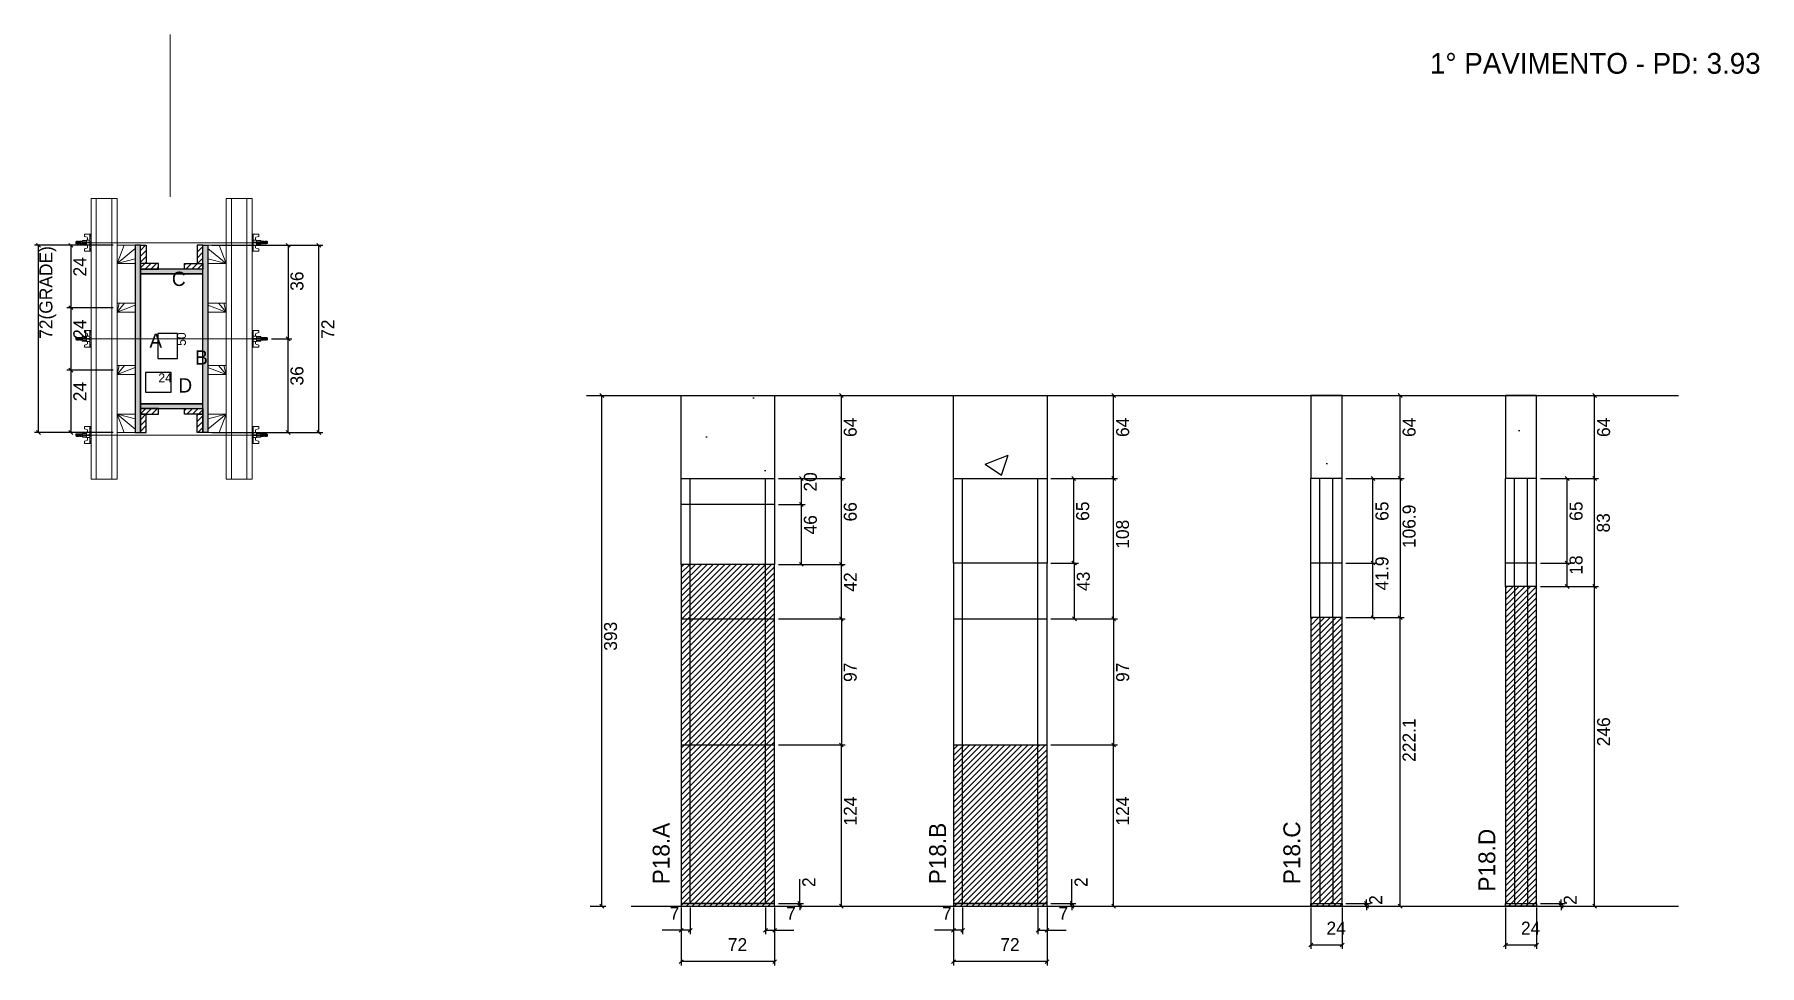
# Model space of a CAD drawing. Header units: metres. Extents: x 4731 to 6060, y 9763 to 10479.
import ezdxf

# ---------------------------------------------------------------- set-up
doc = ezdxf.new("R2010")
doc.units = ezdxf.units.M
for name, color, linetype in [('CHAPA', 7, 'Continuous'), ('COTA', 7, 'Continuous'), ('Hachura', 7, 'Continuous'), ('Madeira', 7, 'Continuous'), ('NOMENCLATURA', 7, 'Continuous'), ('Nível', 7, 'Continuous'), ('Painéis', 7, 'Continuous'), ('Perfil Metálico', 7, 'Continuous'), ('SARR_2.2x7', 7, 'Continuous'), ('SARRAFO', 7, 'Continuous'), ('Texto Seção', 7, 'Continuous'), ('TEXTO_GERAL', 7, 'Continuous')]:
    doc.layers.add(name, color=color, linetype=linetype)

msp = doc.modelspace()

# ---------------------------------------------------------------- hatches: boundary and pattern name
at = {"layer": 'COTA'}
h = msp.add_hatch(dxfattribs=at)
h.set_pattern_fill('AR-CONC')
h.paths.add_polyline_path([(5229.2, 10187.7), (5229.2, 10137.7), (5301.2, 10137.7), (5301.2, 10187.7), (5301.2, 10201.7), (5229.2, 10201.7), (5229.2, 10187.7)])
h = msp.add_hatch(dxfattribs=at)
h.set_pattern_fill('AR-CONC')
h.paths.add_polyline_path([(5439, 10187.7), (5439, 10137.7), (5511, 10137.7), (5511, 10187.7), (5511, 10201.7), (5439, 10201.7), (5439, 10187.7)])
h = msp.add_hatch(dxfattribs=at)
h.set_pattern_fill('AR-CONC')
h.paths.add_polyline_path([(5738.2, 10137.7), (5738.2, 10201.7), (5714.2, 10201.7), (5714.2, 10137.7), (5738.2, 10137.7)])
h = msp.add_hatch(dxfattribs=at)
h.set_pattern_fill('AR-CONC')
h.paths.add_polyline_path([(5888, 10137.7), (5888, 10201.7), (5864, 10201.7), (5864, 10137.7), (5888, 10137.7)])
at = {"layer": 'Hachura'}
h = msp.add_hatch(color=7, dxfattribs=at)
h.dxf.hatch_style = 1
h.paths.add_polyline_path([(4812.8, 10317.2), (4808.8, 10317.2), (4808.8, 10173.2), (4812.8, 10173.2), (4812.8, 10317.2)])
h = msp.add_hatch(color=7, dxfattribs=at)
h.dxf.hatch_style = 1
h.paths.add_polyline_path([(4812.8, 10317.2), (4808.8, 10317.2), (4808.8, 10173.2), (4812.8, 10173.2), (4812.8, 10317.2)])
h = msp.add_hatch(dxfattribs=at)
h.set_pattern_fill('ANSI31')
h.paths.add_polyline_path([(4812.8, 10303.2), (4817.2, 10303.2), (4817.2, 10317.2), (4812.8, 10317.2), (4812.8, 10303.2)])
h = msp.add_hatch(dxfattribs=at)
h.set_pattern_fill('ANSI31')
h.paths.add_polyline_path([(4860.8, 10303.2), (4856.4, 10303.2), (4856.4, 10317.2), (4860.8, 10317.2), (4860.8, 10303.2)])
h = msp.add_hatch(color=7, dxfattribs=at)
h.dxf.hatch_style = 1
h.paths.add_polyline_path([(4860.8, 10317.2), (4864.8, 10317.2), (4864.8, 10173.2), (4860.8, 10173.2), (4860.8, 10317.2)])
h = msp.add_hatch(color=7, dxfattribs=at)
h.dxf.hatch_style = 1
h.paths.add_polyline_path([(4860.8, 10317.2), (4864.8, 10317.2), (4864.8, 10173.2), (4860.8, 10173.2), (4860.8, 10317.2)])
h = msp.add_hatch(dxfattribs=at)
h.set_pattern_fill('ANSI31')
h.paths.add_polyline_path([(4812.8, 10298.8), (4812.8, 10303.2), (4826.8, 10303.2), (4826.8, 10298.8), (4812.8, 10298.8)])
h = msp.add_hatch(color=7, dxfattribs=at)
h.dxf.hatch_style = 1
h.paths.add_polyline_path([(4860.8, 10295.2), (4860.8, 10298.8), (4812.8, 10298.8), (4812.8, 10295.2), (4860.8, 10295.2)])
h = msp.add_hatch(color=7, dxfattribs=at)
h.dxf.hatch_style = 1
h.paths.add_polyline_path([(4860.8, 10295.2), (4860.8, 10298.8), (4812.8, 10298.8), (4812.8, 10295.2), (4860.8, 10295.2)])
h = msp.add_hatch(dxfattribs=at)
h.set_pattern_fill('ANSI31')
h.paths.add_polyline_path([(4860.8, 10298.8), (4860.8, 10303.2), (4846.8, 10303.2), (4846.8, 10298.8), (4860.8, 10298.8)])
h = msp.add_hatch(color=7, dxfattribs=at)
h.dxf.hatch_style = 1
h.paths.add_polyline_path([(4860.8, 10191.6), (4860.8, 10195.2), (4812.8, 10195.2), (4812.8, 10191.6), (4860.8, 10191.6)])
h = msp.add_hatch(color=7, dxfattribs=at)
h.dxf.hatch_style = 1
h.paths.add_polyline_path([(4860.8, 10191.6), (4860.8, 10195.2), (4812.8, 10195.2), (4812.8, 10191.6), (4860.8, 10191.6)])
h = msp.add_hatch(dxfattribs=at)
h.set_pattern_fill('ANSI31')
h.paths.add_polyline_path([(4812.8, 10187.2), (4812.8, 10191.6), (4826.8, 10191.6), (4826.8, 10187.2), (4812.8, 10187.2)])
h = msp.add_hatch(dxfattribs=at)
h.set_pattern_fill('ANSI31')
h.paths.add_polyline_path([(4860.8, 10187.2), (4860.8, 10191.6), (4846.8, 10191.6), (4846.8, 10187.2), (4860.8, 10187.2)])
h = msp.add_hatch(dxfattribs=at)
h.set_pattern_fill('ANSI31')
h.paths.add_polyline_path([(4812.8, 10187.2), (4817.2, 10187.2), (4817.2, 10173.2), (4812.8, 10173.2), (4812.8, 10187.2)])
h = msp.add_hatch(dxfattribs=at)
h.set_pattern_fill('ANSI31')
h.paths.add_polyline_path([(4860.8, 10187.2), (4856.4, 10187.2), (4856.4, 10173.2), (4860.8, 10173.2), (4860.8, 10187.2)])
h = msp.add_hatch(dxfattribs=at)
h.set_pattern_fill('ANSI31')
h.paths.add_polyline_path([(5301.2, 9808.7), (5301.2, 10071.7), (5229.2, 10071.7), (5229.2, 9808.7), (5301.2, 9808.7)])
h = msp.add_hatch(dxfattribs=at)
h.set_pattern_fill('ANSI31')
h.paths.add_polyline_path([(5864, 9808.7), (5888, 9808.7), (5888, 10054.7), (5864, 10054.7), (5864, 9808.7)])
h = msp.add_hatch(dxfattribs=at)
h.set_pattern_fill('ANSI31')
h.paths.add_polyline_path([(5738.2, 9808.7), (5738.2, 10030.7), (5714.2, 10030.7), (5714.2, 9808.7), (5738.2, 9808.7)])
h = msp.add_hatch(dxfattribs=at)
h.set_pattern_fill('ANSI31')
h.paths.add_polyline_path([(5511, 9808.7), (5511, 9932.7), (5439, 9932.7), (5439, 9808.7), (5511, 9808.7)])

# ---------------------------------------------------------------- linework, layer by layer
at = {"layer": 'CHAPA', "color": 1, "lineweight": 25}
for points in [[(4812.8, 10317.2), (4808.8, 10317.2), (4808.8, 10173.2), (4812.8, 10173.2)], [(4812.8, 10317.2), (4808.8, 10317.2), (4808.8, 10173.2), (4812.8, 10173.2)], [(4860.8, 10317.2), (4864.8, 10317.2), (4864.8, 10173.2), (4860.8, 10173.2)], [(4860.8, 10317.2), (4864.8, 10317.2), (4864.8, 10173.2), (4860.8, 10173.2)], [(4860.8, 10295.2), (4860.8, 10298.8), (4812.8, 10298.8), (4812.8, 10295.2)], [(4860.8, 10295.2), (4860.8, 10298.8), (4812.8, 10298.8), (4812.8, 10295.2)], [(4860.8, 10191.6), (4860.8, 10195.2), (4812.8, 10195.2), (4812.8, 10191.6)], [(4860.8, 10191.6), (4860.8, 10195.2), (4812.8, 10195.2), (4812.8, 10191.6)]]:
    msp.add_lwpolyline(points, close=True, dxfattribs=at)
at = {"layer": 'COTA', "color": 241, "lineweight": 25}
for p, q in [((4791.8, 10317.2), (4731.2, 10317.2)), ((4734.2, 10173.2), (4734.2, 10317.2)), ((4791.8, 10317.2), (4756.1, 10317.2)), ((4759.1, 10317.2), (4759.1, 10269.2)), ((4867.8, 10317.2), (4953.2, 10317.2)), ((4901.8, 10317.2), (4929.5, 10317.2)), ((4926.5, 10317.2), (4926.5, 10245.3)), ((4950.2, 10173.2), (4950.2, 10317.2)), ((4791.8, 10269.2), (4756.1, 10269.2)), ((4791.8, 10269.2), (4756.1, 10269.2)), ((4759.1, 10269.2), (4759.1, 10221.2)), ((4913.6, 10245.3), (4929.5, 10245.3)), ((4913.6, 10245.3), (4929.5, 10245.3)), ((4926.5, 10173.2), (4926.5, 10245.3)), ((4791.8, 10221.2), (4756.1, 10221.2)), ((4791.8, 10221.2), (4756.1, 10221.2)), ((4759.1, 10221.2), (4759.1, 10173.2)), ((5229.2, 10137.7), (5229.2, 10201.7)), ((5229.2, 10201.7), (5301.2, 10201.7)), ((5301.2, 10201.7), (5301.2, 10137.7)), ((5439, 10137.7), (5439, 10201.7)), ((5439, 10201.7), (5511, 10201.7)), ((5511, 10201.7), (5511, 10137.7)), ((4791.8, 10173.2), (4731.2, 10173.2)), ((4791.8, 10173.2), (4756.1, 10173.2)), ((4867.8, 10173.2), (4953.2, 10173.2)), ((4901.8, 10173.2), (4929.5, 10173.2))]:
    msp.add_line(p, q, dxfattribs=at)
at = {"layer": 'COTA', "color": 0, "lineweight": 25}
for p, q in [((4735.7, 10315.7), (4732.7, 10318.7)), ((4760.6, 10315.7), (4757.6, 10318.7)), ((4928, 10315.7), (4925, 10318.7)), ((4951.7, 10315.7), (4948.7, 10318.7)), ((4757.6, 10270.7), (4760.6, 10267.7)), ((4760.6, 10267.7), (4757.6, 10270.7)), ((4928, 10243.8), (4925, 10246.8)), ((4925, 10246.8), (4928, 10243.8)), ((4757.6, 10222.7), (4760.6, 10219.7)), ((4760.6, 10219.7), (4757.6, 10222.7)), ((5169.6, 10200.2), (5166.6, 10203.2)), ((5354.1, 10200.2), (5351.1, 10203.2)), ((5563.8, 10200.2), (5560.8, 10203.2)), ((5784.4, 10200.2), (5781.4, 10203.2)), ((5934.2, 10200.2), (5931.2, 10203.2)), ((4732.7, 10174.7), (4735.7, 10171.7)), ((4757.6, 10174.7), (4760.6, 10171.7)), ((4925, 10174.7), (4928, 10171.7)), ((4948.7, 10174.7), (4951.7, 10171.7)), ((5323.3, 10136.2), (5320.3, 10139.2)), ((5351.1, 10139.2), (5354.1, 10136.2)), ((5354.1, 10136.2), (5351.1, 10139.2)), ((5533, 10136.2), (5530, 10139.2)), ((5560.8, 10139.2), (5563.8, 10136.2)), ((5563.8, 10136.2), (5560.8, 10139.2)), ((5763.5, 10136.2), (5760.5, 10139.2)), ((5781.4, 10139.2), (5784.4, 10136.2)), ((5784.4, 10136.2), (5781.4, 10139.2)), ((5913, 10136.2), (5910, 10139.2)), ((5931.2, 10139.2), (5934.2, 10136.2)), ((5934.2, 10136.2), (5931.2, 10139.2)), ((5323.3, 10116.2), (5320.3, 10119.2)), ((5320.3, 10119.2), (5323.3, 10116.2)), ((5320.3, 10073.2), (5323.3, 10070.2)), ((5354.1, 10070.2), (5351.1, 10073.2)), ((5351.1, 10073.2), (5354.1, 10070.2)), ((5530, 10074.2), (5533, 10071.2)), ((5533.6, 10071.2), (5530.6, 10074.2)), ((5763.5, 10071.2), (5760.5, 10074.2)), ((5760.5, 10074.2), (5763.5, 10071.2)), ((5913, 10071.2), (5910, 10074.2)), ((5910, 10074.2), (5913, 10071.2)), ((5910, 10056.2), (5913, 10053.2)), ((5934.2, 10053.2), (5931.2, 10056.2)), ((5931.2, 10056.2), (5934.2, 10053.2)), ((5351.1, 10031.2), (5354.1, 10028.2)), ((5354.1, 10028.2), (5351.1, 10031.2)), ((5530.6, 10031.2), (5533.6, 10028.2)), ((5563.8, 10028.2), (5560.8, 10031.2)), ((5560.8, 10031.2), (5563.8, 10028.2)), ((5760.5, 10032.2), (5763.5, 10029.2)), ((5784.4, 10029.2), (5781.4, 10032.2)), ((5781.4, 10032.2), (5784.4, 10029.2)), ((5354.1, 9931.2), (5351.1, 9934.2)), ((5351.1, 9934.2), (5354.1, 9931.2)), ((5563.8, 9931.2), (5560.8, 9934.2)), ((5560.8, 9934.2), (5563.8, 9931.2)), ((5166.6, 9810.2), (5169.6, 9807.2)), ((5319, 9812.2), (5322, 9809.2)), ((5322, 9807.2), (5319, 9810.2)), ((5351.1, 9810.2), (5354.1, 9807.2)), ((5528.7, 9812.2), (5531.7, 9809.2)), ((5531.7, 9807.2), (5528.7, 9810.2)), ((5560.8, 9810.2), (5563.8, 9807.2)), ((5755.6, 9812.2), (5758.6, 9809.2)), ((5758.6, 9807.2), (5755.6, 9810.2)), ((5781.4, 9810.2), (5784.4, 9807.2)), ((5905.4, 9812.2), (5908.4, 9809.2)), ((5908.4, 9807.2), (5905.4, 9810.2)), ((5931.2, 9810.2), (5934.2, 9807.2)), ((5230.7, 9791.6), (5227.7, 9788.6)), ((5234.7, 9788.6), (5237.7, 9791.6)), ((5295.7, 9791.6), (5292.7, 9788.6)), ((5299.7, 9788.6), (5302.7, 9791.6)), ((5440.5, 9791.6), (5437.5, 9788.6)), ((5444.5, 9788.6), (5447.5, 9791.6)), ((5505.5, 9791.6), (5502.5, 9788.6)), ((5509.5, 9788.6), (5512.5, 9791.6)), ((5715.7, 9780.3), (5712.7, 9777.3)), ((5736.7, 9777.3), (5739.7, 9780.3)), ((5865.5, 9780.3), (5862.5, 9777.3)), ((5886.5, 9777.3), (5889.5, 9780.3)), ((5230.7, 9767.5), (5227.7, 9764.5)), ((5299.7, 9764.5), (5302.7, 9767.5)), ((5440.5, 9767.5), (5437.5, 9764.5)), ((5509.5, 9764.5), (5512.5, 9767.5))]:
    msp.add_line(p, q, dxfattribs=at)
at = {"layer": 'COTA', "color": 180, "lineweight": 25}
for p, q in [((4841.3, 10249.4), (4826.3, 10249.4)), ((4826.3, 10249.4), (4826.3, 10230.1)), ((4841.3, 10230.1), (4841.3, 10249.4)), ((4826.3, 10230.1), (4841.3, 10230.1)), ((4836.4, 10219.2), (4816.8, 10219.2)), ((4816.8, 10219.2), (4816.8, 10204.2)), ((4836.4, 10204.2), (4836.4, 10219.2)), ((4816.8, 10204.2), (4836.4, 10204.2))]:
    msp.add_line(p, q, dxfattribs=at)
at = {"layer": 'COTA', "color": 4, "lineweight": 25}
for p, q in [((5159.2, 10201.7), (5171.1, 10201.7)), ((5168.1, 9808.7), (5168.1, 10201.7)), ((5304.2, 10201.7), (5355.6, 10201.7)), ((5352.6, 10137.7), (5352.6, 10201.7)), ((5514, 10201.7), (5565.3, 10201.7)), ((5562.3, 10137.7), (5562.3, 10201.7)), ((5741.2, 10201.7), (5785.9, 10201.7)), ((5782.9, 10137.7), (5782.9, 10201.7)), ((5891, 10201.7), (5935.7, 10201.7)), ((5932.7, 10137.7), (5932.7, 10201.7)), ((5304.2, 10137.7), (5355.6, 10137.7)), ((5304.2, 10137.7), (5355.6, 10137.7)), ((5304.2, 10137.7), (5324.8, 10137.7)), ((5321.8, 10117.7), (5321.8, 10137.7)), ((5352.6, 10071.7), (5352.6, 10137.7)), ((5514, 10137.7), (5565.3, 10137.7)), ((5514, 10137.7), (5565.3, 10137.7)), ((5514, 10137.7), (5534.5, 10137.7)), ((5531.5, 10072.7), (5531.5, 10137.7)), ((5562.3, 10029.7), (5562.3, 10137.7)), ((5741.2, 10137.7), (5785.9, 10137.7)), ((5741.2, 10137.7), (5765, 10137.7)), ((5741.2, 10137.7), (5785.9, 10137.7)), ((5762, 10072.7), (5762, 10137.7)), ((5782.9, 10137.7), (5782.9, 10030.7)), ((5891, 10137.7), (5935.7, 10137.7)), ((5891, 10137.7), (5914.5, 10137.7)), ((5891, 10137.7), (5935.7, 10137.7)), ((5911.5, 10072.7), (5911.5, 10137.7)), ((5932.7, 10054.7), (5932.7, 10137.7)), ((5304.2, 10117.7), (5324.8, 10117.7)), ((5304.2, 10117.7), (5324.8, 10117.7)), ((5321.8, 10071.7), (5321.8, 10117.7)), ((5304.2, 10071.7), (5355.6, 10071.7)), ((5304.2, 10071.7), (5355.6, 10071.7)), ((5304.2, 10071.7), (5324.8, 10071.7)), ((5352.6, 10029.7), (5352.6, 10071.7)), ((5514, 10072.7), (5535.1, 10072.7)), ((5514, 10072.7), (5534.5, 10072.7)), ((5532.1, 10029.7), (5532.1, 10072.7)), ((5741.2, 10072.7), (5765, 10072.7)), ((5741.2, 10072.7), (5765, 10072.7)), ((5762, 10030.7), (5762, 10072.7)), ((5891, 10072.7), (5914.5, 10072.7)), ((5891, 10072.7), (5914.5, 10072.7)), ((5911.5, 10054.7), (5911.5, 10072.7)), ((5891, 10054.7), (5935.7, 10054.7)), ((5891, 10054.7), (5914.5, 10054.7)), ((5891, 10054.7), (5935.7, 10054.7)), ((5932.7, 9808.7), (5932.7, 10054.7)), ((5741.2, 10030.7), (5785.9, 10030.7)), ((5741.2, 10030.7), (5765, 10030.7)), ((5741.2, 10030.7), (5785.9, 10030.7)), ((5782.9, 9808.7), (5782.9, 10030.7)), ((5304.2, 10029.7), (5355.6, 10029.7)), ((5304.2, 10029.7), (5355.6, 10029.7)), ((5352.6, 10029.7), (5352.6, 9932.7)), ((5514, 10029.7), (5535.1, 10029.7)), ((5514, 10029.7), (5565.3, 10029.7)), ((5514, 10029.7), (5565.3, 10029.7)), ((5562.3, 10029.7), (5562.3, 9932.7)), ((5304.2, 9932.7), (5355.6, 9932.7)), ((5304.2, 9932.7), (5355.6, 9932.7)), ((5352.6, 9808.7), (5352.6, 9932.7)), ((5514, 9932.7), (5565.3, 9932.7)), ((5514, 9932.7), (5565.3, 9932.7)), ((5562.3, 9808.7), (5562.3, 9932.7)), ((5320.5, 9810.7), (5320.5, 9829.5)), ((5530.2, 9810.7), (5530.2, 9829.5)), ((5159.2, 9808.7), (5171.1, 9808.7)), ((5229.2, 9807.7), (5229.2, 9763)), ((5229.2, 9805.7), (5229.2, 9787.1)), ((5236.2, 9807.7), (5236.2, 9787.1)), ((5294.2, 9807.7), (5294.2, 9787.1)), ((5301.2, 9807.7), (5301.2, 9763)), ((5301.2, 9805.7), (5301.2, 9787.1)), ((5304.2, 9810.7), (5323.5, 9810.7)), ((5304.2, 9808.7), (5323.5, 9808.7)), ((5304.2, 9808.7), (5355.6, 9808.7)), ((5320.5, 9808.7), (5320.5, 9810.7)), ((5320.5, 9808.7), (5320.5, 9805.7)), ((5439, 9807.7), (5439, 9763)), ((5439, 9805.7), (5439, 9787.1)), ((5446, 9807.7), (5446, 9787.1)), ((5504, 9807.7), (5504, 9787.1)), ((5511, 9807.7), (5511, 9763)), ((5511, 9805.7), (5511, 9787.1)), ((5514, 9810.7), (5533.2, 9810.7)), ((5514, 9808.7), (5533.2, 9808.7)), ((5514, 9808.7), (5565.3, 9808.7)), ((5530.2, 9808.7), (5530.2, 9810.7)), ((5530.2, 9808.7), (5530.2, 9805.7)), ((5714.2, 9807.7), (5714.2, 9775.8)), ((5738.2, 9807.7), (5738.2, 9775.8)), ((5741.2, 9810.7), (5760.1, 9810.7)), ((5741.2, 9808.7), (5760.1, 9808.7)), ((5741.2, 9808.7), (5785.9, 9808.7)), ((5757.1, 9810.7), (5757.1, 9813.7)), ((5757.1, 9808.7), (5757.1, 9810.7)), ((5757.1, 9808.7), (5757.1, 9805.7)), ((5864, 9807.7), (5864, 9775.8)), ((5888, 9807.7), (5888, 9775.8)), ((5891, 9810.7), (5909.9, 9810.7)), ((5891, 9808.7), (5909.9, 9808.7)), ((5891, 9808.7), (5935.7, 9808.7)), ((5906.9, 9810.7), (5906.9, 9813.7)), ((5906.9, 9808.7), (5906.9, 9810.7)), ((5906.9, 9808.7), (5906.9, 9805.7)), ((5229.2, 9790.1), (5214.5, 9790.1)), ((5236.2, 9790.1), (5229.2, 9790.1)), ((5294.2, 9790.1), (5301.2, 9790.1)), ((5301.2, 9790.1), (5316, 9790.1)), ((5439, 9790.1), (5424.2, 9790.1)), ((5446, 9790.1), (5439, 9790.1)), ((5504, 9790.1), (5511, 9790.1)), ((5511, 9790.1), (5525.7, 9790.1)), ((5714.2, 9778.8), (5738.2, 9778.8)), ((5864, 9778.8), (5888, 9778.8)), ((5301.2, 9766), (5229.2, 9766)), ((5511, 9766), (5439, 9766))]:
    msp.add_line(p, q, dxfattribs=at)
at = {"layer": 'COTA', "color": 241, "lineweight": 25}
for points in [[(5738.2, 10137.7), (5738.2, 10201.7), (5714.2, 10201.7), (5714.2, 10137.7)], [(5888, 10137.7), (5888, 10201.7), (5864, 10201.7), (5864, 10137.7)]]:
    msp.add_lwpolyline(points, dxfattribs=at)
at = {"layer": 'Hachura', "color": 0, "lineweight": 9}
for p, q in [((4774.8, 10325.7), (4769.6, 10325.7)), ((4769.6, 10325.7), (4769.6, 10324)), ((4769.6, 10324), (4771.8, 10323.4)), ((4772.1, 10323.1), (4772.1, 10321.2)), ((4773.8, 10325.5), (4774.8, 10325.5)), ((4773.8, 10325.3), (4774.8, 10325.3)), ((4773.8, 10325), (4774.8, 10325)), ((4773.8, 10324.5), (4774.8, 10324.5)), ((4773.8, 10323.7), (4774.8, 10323.7)), ((4773.8, 10322.3), (4774.8, 10322.3)), ((4773.9, 10325.7), (4773.9, 10312.8)), ((4773.9, 10325.7), (4773.9, 10320.5)), ((4774.8, 10312.8), (4774.8, 10325.7)), ((4898.8, 10312.8), (4898.8, 10325.7)), ((4898.8, 10325.7), (4903.9, 10325.7)), ((4899.7, 10325.5), (4898.8, 10325.5)), ((4899.7, 10325.3), (4898.8, 10325.3)), ((4899.7, 10325), (4898.8, 10325)), ((4899.7, 10324.5), (4898.8, 10324.5)), ((4899.7, 10323.7), (4898.8, 10323.7)), ((4899.7, 10322.3), (4898.8, 10322.3)), ((4899.7, 10325.7), (4899.7, 10312.8)), ((4899.7, 10325.7), (4899.7, 10320.5)), ((4901.5, 10323.1), (4901.5, 10321.2)), ((4903.9, 10324), (4901.7, 10323.4)), ((4903.9, 10325.7), (4903.9, 10324)), ((4763.3, 10320.3), (4763, 10319.9)), ((4763, 10319.9), (4763, 10318.6)), ((4763.3, 10318.3), (4763, 10318.6)), ((4763.6, 10320.3), (4763.3, 10320.3)), ((4763.3, 10318.3), (4763.3, 10320.3)), ((4763.9, 10318.3), (4763.3, 10319.6)), ((4763.9, 10318.2), (4763.3, 10319.3)), ((4763.3, 10318.8), (4763.6, 10318.2)), ((4763.3, 10318.6), (4763.4, 10318.3)), ((4763.6, 10320.3), (4764.6, 10318.3)), ((4763.6, 10320.3), (4764.6, 10318.3)), ((4763.7, 10320.3), (4764.8, 10318.2)), ((4765, 10318.2), (4763.9, 10320.4)), ((4763.9, 10318.3), (4764.6, 10318.3)), ((4764.8, 10320.3), (4764.1, 10320.3)), ((4765.1, 10318.3), (4764.1, 10320.3)), ((4764.8, 10320.3), (4765.7, 10318.3)), ((4764.9, 10320.3), (4765.9, 10318.2)), ((4766.2, 10318.2), (4765.1, 10320.4)), ((4765.7, 10318.3), (4765.1, 10318.3)), ((4765.9, 10320.3), (4765.3, 10320.3)), ((4766.3, 10318.3), (4765.3, 10320.3)), ((4765.5, 10320.3), (4765.3, 10320.3)), ((4765.9, 10320.3), (4766.9, 10318.3)), ((4766, 10320.3), (4767.1, 10318.2)), ((4767.3, 10318.2), (4766.3, 10320.4)), ((4766.5, 10318.3), (4766.3, 10318.3)), ((4767.1, 10320.3), (4766.4, 10320.3)), ((4767.4, 10318.3), (4766.4, 10320.3)), ((4766.5, 10318.3), (4766.9, 10318.3)), ((4767.1, 10320.3), (4768.1, 10318.3)), ((4768.1, 10319.1), (4767.4, 10320.4)), ((4767.4, 10318.3), (4768.1, 10318.3)), ((4768.1, 10319.3), (4767.6, 10320.3)), ((4768.1, 10320.3), (4767.6, 10320.3)), ((4768.1, 10317.5), (4768.1, 10320.9)), ((4768.1, 10317.5), (4768.1, 10320.9)), ((4768.1, 10320.9), (4771.3, 10320.9)), ((4768.1, 10319.9), (4771.3, 10319.9)), ((4768.1, 10318.3), (4771.3, 10318.3)), ((4771.3, 10317.5), (4768.1, 10317.5)), ((4769.6, 10314.4), (4771.8, 10315)), ((4769.6, 10312.8), (4769.6, 10314.4)), ((4773.9, 10312.8), (4769.6, 10312.8)), ((4771.3, 10321.2), (4771.3, 10317.3)), ((4773.9, 10321.2), (4771.3, 10321.2)), ((4771.3, 10317.3), (4771.3, 10317.5)), ((4771.3, 10317.3), (4771.3, 10317.5)), ((4771.3, 10317.3), (4773.9, 10317.3)), ((4773.9, 10319.5), (4771.9, 10319.5)), ((4771.9, 10319), (4773.9, 10319)), ((4772.1, 10315.3), (4772.1, 10317.3)), ((4773.8, 10316.2), (4774.8, 10316.2)), ((4773.8, 10314.8), (4774.8, 10314.8)), ((4773.8, 10313.9), (4774.8, 10313.9)), ((4773.8, 10313.5), (4774.8, 10313.5)), ((4773.8, 10313.1), (4774.8, 10313.1)), ((4773.8, 10312.9), (4774.8, 10312.9)), ((4773.9, 10319.2), (4773.9, 10321.2)), ((4773.9, 10320.5), (4773.9, 10319.9)), ((4773.9, 10319.2), (4774.8, 10319.2)), ((4773.9, 10312.8), (4774.8, 10312.8)), ((4774.2, 10320.2), (4774, 10320.2)), ((4774, 10318.2), (4774.4, 10318.2)), ((4774.6, 10320.2), (4774.2, 10320.2)), ((4774.8, 10313.7), (4774.8, 10321.5)), ((4898.8, 10313.7), (4898.8, 10321.5)), ((4899.7, 10319.2), (4898.8, 10319.2)), ((4899.7, 10316.2), (4898.8, 10316.2)), ((4899.7, 10314.8), (4898.8, 10314.8)), ((4899.7, 10313.9), (4898.8, 10313.9)), ((4899.7, 10313.5), (4898.8, 10313.5)), ((4899.7, 10313.1), (4898.8, 10313.1)), ((4899.7, 10312.9), (4898.8, 10312.9)), ((4899.7, 10312.8), (4898.8, 10312.8)), ((4898.9, 10320.2), (4899.4, 10320.2)), ((4899.5, 10318.2), (4899.1, 10318.2)), ((4899.4, 10320.2), (4899.6, 10320.2)), ((4899.7, 10319.2), (4899.7, 10321.2)), ((4899.7, 10321.2), (4902.3, 10321.2)), ((4899.7, 10320.5), (4899.7, 10319.9)), ((4899.7, 10319.5), (4901.7, 10319.5)), ((4901.7, 10319), (4899.7, 10319)), ((4902.3, 10317.3), (4899.7, 10317.3)), ((4899.7, 10312.8), (4903.9, 10312.8)), ((4901.5, 10315.3), (4901.5, 10317.3)), ((4903.9, 10314.4), (4901.7, 10315)), ((4902.3, 10321.2), (4902.3, 10317.3)), ((4905.5, 10320.9), (4902.3, 10320.9)), ((4905.5, 10319.9), (4902.3, 10319.9)), ((4905.5, 10318.3), (4902.3, 10318.3)), ((4902.3, 10317.5), (4905.5, 10317.5)), ((4902.3, 10317.3), (4902.3, 10317.5)), ((4902.3, 10317.3), (4902.3, 10317.5)), ((4903.9, 10312.8), (4903.9, 10314.4)), ((4905.4, 10317.5), (4905.4, 10320.9)), ((4905.5, 10317.5), (4905.5, 10320.9)), ((4905.5, 10319.1), (4906.1, 10320.4)), ((4906.4, 10320.3), (4905.5, 10318.3)), ((4905.5, 10319.3), (4905.9, 10320.3)), ((4905.5, 10320.3), (4905.9, 10320.3)), ((4906.1, 10318.3), (4905.5, 10318.3)), ((4906.1, 10318.3), (4907.1, 10320.3)), ((4906.2, 10318.2), (4907.3, 10320.4)), ((4906.4, 10320.3), (4907.1, 10320.3)), ((4907.5, 10320.3), (4906.4, 10318.2)), ((4907.6, 10320.3), (4906.6, 10318.3)), ((4907.1, 10318.3), (4906.6, 10318.3)), ((4907.1, 10318.3), (4907.3, 10318.3)), ((4907.3, 10318.3), (4908.2, 10320.3)), ((4907.4, 10318.2), (4908.4, 10320.4)), ((4907.6, 10320.3), (4908.2, 10320.3)), ((4908.7, 10320.3), (4907.6, 10318.2)), ((4908.8, 10320.3), (4907.8, 10318.3)), ((4907.8, 10318.3), (4908.4, 10318.3)), ((4908, 10320.3), (4908.2, 10320.3)), ((4908.4, 10318.3), (4909.4, 10320.3)), ((4908.5, 10318.2), (4909.6, 10320.4)), ((4909.8, 10320.3), (4908.7, 10318.2)), ((4908.8, 10320.3), (4909.4, 10320.3)), ((4909.9, 10320.3), (4909, 10318.3)), ((4909.9, 10320.3), (4909, 10318.3)), ((4909.6, 10318.3), (4909, 10318.3)), ((4909.6, 10318.3), (4910.2, 10319.6)), ((4909.7, 10318.2), (4910.2, 10319.3)), ((4909.9, 10320.3), (4910.2, 10320.3)), ((4910.2, 10318.8), (4909.9, 10318.2)), ((4910.2, 10318.6), (4910.1, 10318.3)), ((4910.2, 10320.3), (4910.6, 10319.9)), ((4910.2, 10318.3), (4910.2, 10320.3)), ((4910.2, 10318.3), (4910.6, 10318.6)), ((4910.6, 10319.9), (4910.6, 10318.6)), ((4763.3, 10246.3), (4763, 10245.9)), ((4763, 10245.9), (4763, 10244.6)), ((4763.3, 10244.3), (4763, 10244.6)), ((4763.3, 10244.3), (4763.3, 10246.3)), ((4763.6, 10246.2), (4763.3, 10246.2)), ((4763.9, 10244.3), (4763.3, 10245.6)), ((4763.8, 10244.2), (4763.3, 10245.3)), ((4763.3, 10244.8), (4763.6, 10244.2)), ((4763.3, 10244.6), (4763.4, 10244.3)), ((4763.6, 10246.2), (4764.6, 10244.3)), ((4763.6, 10246.2), (4764.6, 10244.3)), ((4763.7, 10246.3), (4764.8, 10244.2)), ((4765, 10244.2), (4763.9, 10246.4)), ((4763.9, 10244.3), (4764.6, 10244.3)), ((4764.8, 10246.2), (4764.1, 10246.2)), ((4765.1, 10244.3), (4764.1, 10246.2)), ((4764.8, 10246.2), (4765.7, 10244.3)), ((4764.9, 10246.3), (4765.9, 10244.2)), ((4766.2, 10244.2), (4765.1, 10246.4)), ((4765.7, 10244.3), (4765.1, 10244.3)), ((4765.9, 10246.2), (4765.3, 10246.2)), ((4766.2, 10244.3), (4765.3, 10246.2)), ((4765.5, 10246.2), (4765.3, 10246.2)), ((4765.9, 10246.2), (4766.9, 10244.3)), ((4766, 10246.3), (4767.1, 10244.2)), ((4766.5, 10244.3), (4766.2, 10244.3)), ((4767.3, 10244.2), (4766.3, 10246.4)), ((4767.1, 10246.2), (4766.4, 10246.2)), ((4767.4, 10244.3), (4766.4, 10246.2)), ((4766.5, 10244.3), (4766.9, 10244.3)), ((4767.1, 10246.2), (4768, 10244.3)), ((4768, 10245.1), (4767.4, 10246.4)), ((4767.4, 10244.3), (4768, 10244.3)), ((4768, 10245.3), (4767.6, 10246.2)), ((4768, 10246.2), (4767.6, 10246.2)), ((4768, 10243.5), (4768, 10246.9)), ((4768, 10246.9), (4771.3, 10246.9)), ((4768, 10245.9), (4771.3, 10245.9)), ((4768, 10244.3), (4771.3, 10244.3)), ((4771.3, 10243.5), (4768, 10243.5)), ((4768.1, 10243.5), (4768.1, 10246.9)), ((4774.8, 10251.7), (4769.6, 10251.7)), ((4769.6, 10251.7), (4769.6, 10250)), ((4769.6, 10250), (4771.8, 10249.4)), ((4771.3, 10247.2), (4771.3, 10243.3)), ((4773.9, 10247.2), (4771.3, 10247.2)), ((4771.3, 10243.3), (4771.3, 10243.5)), ((4771.3, 10243.3), (4771.3, 10243.5)), ((4771.3, 10243.3), (4773.9, 10243.3)), ((4773.9, 10245.5), (4771.9, 10245.5)), ((4771.9, 10245), (4773.9, 10245)), ((4772, 10249.1), (4772, 10247.2)), ((4772, 10241.3), (4772, 10243.3)), ((4773.8, 10251.5), (4774.8, 10251.5)), ((4773.8, 10251.3), (4774.8, 10251.3)), ((4773.8, 10251), (4774.8, 10251)), ((4773.8, 10250.5), (4774.8, 10250.5)), ((4773.8, 10249.7), (4774.8, 10249.7)), ((4773.8, 10248.3), (4774.8, 10248.3)), ((4773.9, 10251.7), (4773.9, 10238.8)), ((4773.9, 10251.7), (4773.9, 10246.5)), ((4773.9, 10245.2), (4773.9, 10247.2)), ((4773.9, 10246.5), (4773.9, 10245.9)), ((4773.9, 10245.2), (4774.8, 10245.2)), ((4774.2, 10246.2), (4774, 10246.2)), ((4774, 10244.2), (4774.4, 10244.2)), ((4774.6, 10246.2), (4774.2, 10246.2)), ((4774.8, 10238.8), (4774.8, 10251.7)), ((4774.8, 10239.7), (4774.8, 10247.5)), ((4898.8, 10238.8), (4898.8, 10251.7)), ((4898.8, 10251.7), (4903.9, 10251.7)), ((4899.7, 10251.5), (4898.8, 10251.5)), ((4899.7, 10251.3), (4898.8, 10251.3)), ((4899.7, 10251), (4898.8, 10251)), ((4899.7, 10250.5), (4898.8, 10250.5)), ((4899.7, 10249.7), (4898.8, 10249.7)), ((4899.7, 10248.3), (4898.8, 10248.3)), ((4898.8, 10239.7), (4898.8, 10247.5)), ((4899.7, 10245.2), (4898.8, 10245.2)), ((4898.9, 10246.2), (4899.3, 10246.2)), ((4899.5, 10244.2), (4899.1, 10244.2)), ((4899.3, 10246.2), (4899.6, 10246.2)), ((4899.7, 10251.7), (4899.7, 10238.8)), ((4899.7, 10251.7), (4899.7, 10246.5)), ((4899.7, 10245.2), (4899.7, 10247.2)), ((4899.7, 10247.2), (4902.2, 10247.2)), ((4899.7, 10246.5), (4899.7, 10245.9)), ((4899.7, 10245.5), (4901.7, 10245.5)), ((4901.7, 10245), (4899.7, 10245)), ((4902.2, 10243.3), (4899.7, 10243.3)), ((4901.5, 10249.1), (4901.5, 10247.2)), ((4901.5, 10241.3), (4901.5, 10243.3)), ((4903.9, 10250), (4901.7, 10249.4)), ((4902.2, 10247.2), (4902.2, 10243.3)), ((4905.5, 10246.9), (4902.2, 10246.9)), ((4905.5, 10245.9), (4902.2, 10245.9)), ((4905.5, 10244.3), (4902.2, 10244.3)), ((4902.2, 10243.5), (4905.5, 10243.5)), ((4902.2, 10243.3), (4902.2, 10243.5)), ((4902.2, 10243.3), (4902.2, 10243.5)), ((4903.9, 10251.7), (4903.9, 10250)), ((4905.4, 10243.5), (4905.4, 10246.9)), ((4905.5, 10243.5), (4905.5, 10246.9)), ((4905.5, 10245.1), (4906.1, 10246.4)), ((4906.4, 10246.2), (4905.5, 10244.3)), ((4905.5, 10245.3), (4905.9, 10246.2)), ((4905.5, 10246.2), (4905.9, 10246.2)), ((4906.1, 10244.3), (4905.5, 10244.3)), ((4906.1, 10244.3), (4907.1, 10246.2)), ((4906.2, 10244.2), (4907.3, 10246.4)), ((4907.5, 10246.3), (4906.4, 10244.2)), ((4906.4, 10246.2), (4907.1, 10246.2)), ((4907.6, 10246.2), (4906.6, 10244.3)), ((4907.1, 10244.3), (4906.6, 10244.3)), ((4907.1, 10244.3), (4907.3, 10244.3)), ((4907.3, 10244.2), (4908.4, 10246.4)), ((4907.3, 10244.3), (4908.2, 10246.2)), ((4908.7, 10246.3), (4907.6, 10244.2)), ((4907.6, 10246.2), (4908.2, 10246.2)), ((4908.8, 10246.2), (4907.8, 10244.3)), ((4907.8, 10244.3), (4908.4, 10244.3)), ((4908, 10246.2), (4908.2, 10246.2)), ((4908.4, 10244.3), (4909.4, 10246.2)), ((4908.5, 10244.2), (4909.6, 10246.4)), ((4909.8, 10246.3), (4908.7, 10244.2)), ((4908.8, 10246.2), (4909.4, 10246.2)), ((4909.9, 10246.2), (4908.9, 10244.3)), ((4909.9, 10246.2), (4908.9, 10244.3)), ((4909.6, 10244.3), (4908.9, 10244.3)), ((4909.6, 10244.3), (4910.2, 10245.6)), ((4909.7, 10244.2), (4910.2, 10245.3)), ((4909.9, 10246.2), (4910.2, 10246.2)), ((4910.2, 10244.8), (4909.9, 10244.2)), ((4910.2, 10244.6), (4910.1, 10244.3)), ((4910.2, 10246.3), (4910.6, 10245.9)), ((4910.2, 10244.3), (4910.2, 10246.3)), ((4910.2, 10244.3), (4910.6, 10244.6)), ((4910.6, 10245.9), (4910.6, 10244.6)), ((4769.6, 10240.4), (4771.8, 10241)), ((4769.6, 10238.8), (4769.6, 10240.4)), ((4773.9, 10238.8), (4769.6, 10238.8)), ((4773.8, 10242.2), (4774.8, 10242.2)), ((4773.8, 10240.8), (4774.8, 10240.8)), ((4773.8, 10239.9), (4774.8, 10239.9)), ((4773.8, 10239.5), (4774.8, 10239.5)), ((4773.8, 10239.1), (4774.8, 10239.1)), ((4773.8, 10238.9), (4774.8, 10238.9)), ((4773.9, 10238.8), (4774.8, 10238.8)), ((4899.7, 10242.2), (4898.8, 10242.2)), ((4899.7, 10240.8), (4898.8, 10240.8)), ((4899.7, 10239.9), (4898.8, 10239.9)), ((4899.7, 10239.5), (4898.8, 10239.5)), ((4899.7, 10239.1), (4898.8, 10239.1)), ((4899.7, 10238.9), (4898.8, 10238.9)), ((4899.7, 10238.8), (4898.8, 10238.8)), ((4899.7, 10238.8), (4903.9, 10238.8)), ((4903.9, 10240.4), (4901.7, 10241)), ((4903.9, 10238.8), (4903.9, 10240.4)), ((4773.9, 10177.7), (4769.6, 10177.7)), ((4769.6, 10177.7), (4769.6, 10176)), ((4773.8, 10177.5), (4774.8, 10177.5)), ((4773.8, 10177.3), (4774.8, 10177.3)), ((4773.8, 10177), (4774.8, 10177)), ((4773.8, 10176.5), (4774.8, 10176.5)), ((4773.9, 10164.8), (4773.9, 10177.7)), ((4773.9, 10177.7), (4774.8, 10177.7)), ((4774.8, 10177.7), (4774.8, 10164.8)), ((4774.8, 10176.7), (4774.8, 10168.9)), ((4898.8, 10177.7), (4898.8, 10164.8)), ((4899.7, 10177.7), (4898.8, 10177.7)), ((4899.7, 10177.5), (4898.8, 10177.5)), ((4899.7, 10177.3), (4898.8, 10177.3)), ((4899.7, 10177), (4898.8, 10177)), ((4898.8, 10176.7), (4898.8, 10168.9)), ((4899.7, 10176.5), (4898.8, 10176.5)), ((4899.7, 10164.8), (4899.7, 10177.7)), ((4899.7, 10177.7), (4903.9, 10177.7)), ((4903.9, 10177.7), (4903.9, 10176)), ((4763.3, 10172.1), (4763, 10171.8)), ((4763, 10170.5), (4763, 10171.8)), ((4763.3, 10170.2), (4763, 10170.5)), ((4763.3, 10171.6), (4763.6, 10172.3)), ((4763.9, 10172.2), (4763.3, 10171.1)), ((4763.3, 10171.9), (4763.4, 10172.1)), ((4763.9, 10172.1), (4763.3, 10170.8)), ((4763.3, 10172.1), (4763.3, 10170.2)), ((4763.6, 10170.2), (4763.3, 10170.2)), ((4763.6, 10170.2), (4764.6, 10172.1)), ((4763.6, 10170.2), (4764.6, 10172.1)), ((4763.7, 10170.1), (4764.8, 10172.3)), ((4765, 10172.2), (4763.9, 10170.1)), ((4763.9, 10172.1), (4764.6, 10172.1)), ((4765.1, 10172.1), (4764.1, 10170.2)), ((4764.8, 10170.2), (4764.1, 10170.2)), ((4764.8, 10170.2), (4765.7, 10172.1)), ((4764.9, 10170.1), (4765.9, 10172.3)), ((4766.2, 10172.2), (4765.1, 10170.1)), ((4765.7, 10172.1), (4765.1, 10172.1)), ((4766.3, 10172.1), (4765.3, 10170.2)), ((4765.9, 10170.2), (4765.3, 10170.2)), ((4765.5, 10170.2), (4765.3, 10170.2)), ((4765.9, 10170.2), (4766.9, 10172.1)), ((4766, 10170.1), (4767.1, 10172.3)), ((4767.3, 10172.2), (4766.3, 10170.1)), ((4766.5, 10172.1), (4766.3, 10172.1)), ((4767.4, 10172.1), (4766.4, 10170.2)), ((4767.1, 10170.2), (4766.4, 10170.2)), ((4766.5, 10172.1), (4766.9, 10172.1)), ((4767.1, 10170.2), (4768.1, 10172.1)), ((4767.4, 10172.1), (4768.1, 10172.1)), ((4768.1, 10171.3), (4767.4, 10170.1)), ((4768.1, 10171.1), (4767.6, 10170.2)), ((4768.1, 10170.2), (4767.6, 10170.2)), ((4768.1, 10172.9), (4768.1, 10169.5)), ((4768.1, 10172.9), (4768.1, 10169.5)), ((4771.3, 10172.9), (4768.1, 10172.9)), ((4768.1, 10172.1), (4771.3, 10172.1)), ((4768.1, 10170.6), (4771.3, 10170.6)), ((4768.1, 10169.5), (4771.3, 10169.5)), ((4769.6, 10176), (4771.8, 10175.4)), ((4769.6, 10166.4), (4771.8, 10167)), ((4769.6, 10164.8), (4769.6, 10166.4)), ((4774.8, 10164.8), (4769.6, 10164.8)), ((4771.3, 10169.3), (4771.3, 10173.2)), ((4771.3, 10173.2), (4773.9, 10173.2)), ((4771.3, 10173.2), (4771.3, 10172.9)), ((4771.3, 10173.2), (4771.3, 10172.9)), ((4773.9, 10169.3), (4771.3, 10169.3)), ((4771.9, 10171.4), (4773.9, 10171.4)), ((4773.9, 10170.9), (4771.9, 10170.9)), ((4772.1, 10175.1), (4772.1, 10173.1)), ((4772.1, 10167.3), (4772.1, 10169.3)), ((4773.8, 10175.7), (4774.8, 10175.7)), ((4773.8, 10174.2), (4774.8, 10174.2)), ((4773.8, 10168.2), (4774.8, 10168.2)), ((4773.8, 10166.8), (4774.8, 10166.8)), ((4773.8, 10165.9), (4774.8, 10165.9)), ((4773.8, 10165.5), (4774.8, 10165.5)), ((4773.8, 10165.1), (4774.8, 10165.1)), ((4773.8, 10164.9), (4774.8, 10164.9)), ((4773.9, 10171.2), (4773.9, 10169.3)), ((4773.9, 10171.2), (4774.8, 10171.2)), ((4773.9, 10169.9), (4773.9, 10170.6)), ((4773.9, 10164.8), (4773.9, 10169.9)), ((4774, 10172.2), (4774.4, 10172.2)), ((4774.2, 10170.3), (4774, 10170.3)), ((4774.6, 10170.3), (4774.2, 10170.3)), ((4899.7, 10175.7), (4898.8, 10175.7)), ((4899.7, 10174.2), (4898.8, 10174.2)), ((4899.7, 10171.2), (4898.8, 10171.2)), ((4899.7, 10168.2), (4898.8, 10168.2)), ((4899.7, 10166.8), (4898.8, 10166.8)), ((4899.7, 10165.9), (4898.8, 10165.9)), ((4899.7, 10165.5), (4898.8, 10165.5)), ((4899.7, 10165.1), (4898.8, 10165.1)), ((4899.7, 10164.9), (4898.8, 10164.9)), ((4898.8, 10164.8), (4903.9, 10164.8)), ((4898.9, 10170.3), (4899.4, 10170.3)), ((4899.5, 10172.2), (4899.1, 10172.2)), ((4899.4, 10170.3), (4899.6, 10170.3)), ((4902.3, 10173.2), (4899.7, 10173.2)), ((4901.7, 10171.4), (4899.7, 10171.4)), ((4899.7, 10171.2), (4899.7, 10169.3)), ((4899.7, 10170.9), (4901.7, 10170.9)), ((4899.7, 10169.9), (4899.7, 10170.6)), ((4899.7, 10164.8), (4899.7, 10169.9)), ((4899.7, 10169.3), (4902.3, 10169.3)), ((4901.5, 10175.1), (4901.5, 10173.1)), ((4901.5, 10167.3), (4901.5, 10169.3)), ((4903.9, 10176), (4901.7, 10175.4)), ((4903.9, 10166.4), (4901.7, 10167)), ((4902.3, 10169.3), (4902.3, 10173.2)), ((4902.3, 10173.2), (4902.3, 10172.9)), ((4902.3, 10173.2), (4902.3, 10172.9)), ((4902.3, 10172.9), (4905.5, 10172.9)), ((4905.5, 10172.1), (4902.3, 10172.1)), ((4905.5, 10170.6), (4902.3, 10170.6)), ((4905.5, 10169.5), (4902.3, 10169.5)), ((4903.9, 10164.8), (4903.9, 10166.4)), ((4905.4, 10172.9), (4905.4, 10169.5)), ((4905.5, 10172.9), (4905.5, 10169.5)), ((4906.1, 10172.1), (4905.5, 10172.1)), ((4906.4, 10170.2), (4905.5, 10172.1)), ((4905.5, 10171.3), (4906.1, 10170.1)), ((4905.5, 10171.1), (4905.9, 10170.2)), ((4905.5, 10170.2), (4905.9, 10170.2)), ((4906.1, 10172.1), (4907.1, 10170.2)), ((4906.2, 10172.2), (4907.3, 10170.1)), ((4907.5, 10170.1), (4906.4, 10172.3)), ((4906.4, 10170.2), (4907.1, 10170.2)), ((4907.1, 10172.1), (4906.6, 10172.1)), ((4907.6, 10170.2), (4906.6, 10172.1)), ((4907.1, 10172.1), (4907.3, 10172.1)), ((4907.3, 10172.1), (4908.2, 10170.2)), ((4907.4, 10172.2), (4908.4, 10170.1)), ((4908.7, 10170.1), (4907.6, 10172.3)), ((4907.6, 10170.2), (4908.2, 10170.2)), ((4907.8, 10172.1), (4908.4, 10172.1)), ((4908.8, 10170.2), (4907.8, 10172.1)), ((4908, 10170.2), (4908.2, 10170.2)), ((4908.4, 10172.1), (4909.4, 10170.2)), ((4908.5, 10172.2), (4909.6, 10170.1)), ((4909.8, 10170.1), (4908.7, 10172.3)), ((4908.8, 10170.2), (4909.4, 10170.2)), ((4909.9, 10170.2), (4909, 10172.1)), ((4909.6, 10172.1), (4909, 10172.1)), ((4909.9, 10170.2), (4909, 10172.1)), ((4909.6, 10172.1), (4910.2, 10170.8)), ((4909.7, 10172.2), (4910.2, 10171.1)), ((4910.2, 10171.6), (4909.9, 10172.3)), ((4909.9, 10170.2), (4910.2, 10170.2)), ((4910.2, 10171.9), (4910.1, 10172.1)), ((4910.2, 10172.1), (4910.6, 10171.8)), ((4910.2, 10172.1), (4910.2, 10170.2)), ((4910.2, 10170.2), (4910.6, 10170.5)), ((4910.6, 10170.5), (4910.6, 10171.8))]:
    msp.add_line(p, q, dxfattribs=at)
at = {"layer": 'Hachura', "color": 251, "lineweight": 9}
for p, q in [((4909.6, 10319.2), (4767.8, 10319.2)), ((4909.6, 10245.2), (4767.8, 10245.2)), ((4909.6, 10171.2), (4767.8, 10171.2))]:
    msp.add_line(p, q, dxfattribs=at)
at = {"layer": 'Madeira', "color": 126, "lineweight": 18}
for p, q in [((4794.8, 10303.2), (4800.2, 10317.2)), ((4794.8, 10303.2), (4808.8, 10314.7)), ((4878.8, 10303.2), (4864.8, 10314.7)), ((4878.8, 10303.2), (4873.4, 10317.2)), ((4794.8, 10303.2), (4808.8, 10306.7)), ((4878.8, 10303.2), (4864.8, 10306.7)), ((4794.8, 10265.7), (4800.5, 10272.7)), ((4794.8, 10265.7), (4796.5, 10272.7)), ((4794.8, 10265.7), (4808.8, 10271.1)), ((4878.8, 10265.7), (4864.8, 10271.1)), ((4878.8, 10265.7), (4873, 10272.7)), ((4878.8, 10265.7), (4877, 10272.7)), ((4794.8, 10217.7), (4800.5, 10224.7)), ((4794.8, 10217.7), (4796.5, 10224.7)), ((4794.8, 10217.7), (4808.8, 10223.1)), ((4878.8, 10217.7), (4864.8, 10223.1)), ((4878.8, 10217.7), (4873, 10224.7)), ((4878.8, 10217.7), (4877, 10224.7)), ((4794.8, 10187.2), (4808.8, 10175.7)), ((4794.8, 10187.2), (4808.8, 10183.7)), ((4794.8, 10187.2), (4800.2, 10173.2)), ((4878.8, 10187.2), (4864.8, 10175.7)), ((4878.8, 10187.2), (4864.8, 10183.7)), ((4878.8, 10187.2), (4873.3, 10173.2))]:
    msp.add_line(p, q, dxfattribs=at)
for points in [[(4794.8, 10173.2), (4808.8, 10173.2), (4808.8, 10317.2), (4794.8, 10317.2)], [(4794.8, 10303.2), (4808.8, 10303.2), (4808.8, 10317.2), (4794.8, 10317.2)], [(4878.8, 10173.2), (4864.8, 10173.2), (4864.8, 10317.2), (4878.8, 10317.2)], [(4878.8, 10303.2), (4864.8, 10303.2), (4864.8, 10317.2), (4878.8, 10317.2)], [(4794.8, 10265.7), (4794.8, 10272.7), (4808.8, 10272.7), (4808.8, 10265.7)], [(4878.8, 10265.7), (4878.8, 10272.7), (4864.8, 10272.7), (4864.8, 10265.7)], [(4794.8, 10217.7), (4794.8, 10224.7), (4808.8, 10224.7), (4808.8, 10217.7)], [(4878.8, 10217.7), (4878.8, 10224.7), (4864.8, 10224.7), (4864.8, 10217.7)], [(4794.8, 10187.2), (4808.8, 10187.2), (4808.8, 10173.2), (4794.8, 10173.2)], [(4878.8, 10187.2), (4864.8, 10187.2), (4864.8, 10173.2), (4878.8, 10173.2)]]:
    msp.add_lwpolyline(points, close=True, dxfattribs=at)
at = {"layer": 'Nível', "color": 4, "lineweight": 25}
for p, q in [((5156.2, 10201.7), (5997.4, 10201.7)), ((5190.6, 9808.7), (5997.4, 9808.7))]:
    msp.add_line(p, q, dxfattribs=at)
at = {"layer": 'Painéis', "color": 200, "lineweight": 25}
for p, q in [((5229.2, 10071.7), (5229.2, 10137.7)), ((5229.2, 10137.7), (5301.2, 10137.7)), ((5301.2, 10137.7), (5301.2, 10071.7)), ((5439, 10072.7), (5439, 10137.7)), ((5439, 10137.7), (5511, 10137.7)), ((5511, 10137.7), (5511, 10072.7)), ((5738.2, 10137.7), (5714.2, 10137.7)), ((5714.2, 10030.7), (5714.2, 10137.7)), ((5738.2, 10030.7), (5738.2, 10137.7)), ((5888, 10137.7), (5864, 10137.7)), ((5864, 10054.7), (5864, 10137.7)), ((5888, 10054.7), (5888, 10137.7)), ((5301.2, 10117.7), (5229.2, 10117.7)), ((5301.2, 10071.7), (5229.2, 10071.7)), ((5229.2, 10071.7), (5229.2, 9808.7)), ((5301.2, 9808.7), (5301.2, 10071.7)), ((5511, 10072.7), (5439, 10072.7)), ((5439, 10072.7), (5439, 9808.7)), ((5511, 10072.7), (5439, 10072.7)), ((5511, 9808.7), (5511, 10072.7)), ((5738.2, 10072.7), (5714.2, 10072.7)), ((5888, 10072.7), (5864, 10072.7)), ((5864, 10054.7), (5864, 9810.7)), ((5888, 10054.7), (5864, 10054.7)), ((5888, 9810.7), (5888, 10054.7)), ((5714.2, 10030.7), (5714.2, 9810.7)), ((5738.2, 10030.7), (5714.2, 10030.7)), ((5738.2, 9810.7), (5738.2, 10030.7)), ((5229.2, 10029.7), (5301.2, 10029.7)), ((5439, 10029.7), (5511, 10029.7)), ((5229.2, 9932.7), (5301.2, 9932.7)), ((5439, 9932.7), (5511, 9932.7)), ((5229.2, 9810.7), (5301.2, 9810.7)), ((5439, 9810.7), (5511, 9810.7)), ((5714.2, 9810.7), (5738.2, 9810.7)), ((5864, 9810.7), (5888, 9810.7))]:
    msp.add_line(p, q, dxfattribs=at)
for points in [[(4812.8, 10195.2), (4860.8, 10195.2), (4860.8, 10295.2), (4812.8, 10295.2)], [(5301.2, 9810.7), (5229.2, 9810.7), (5229.2, 9808.7), (5301.2, 9808.7)], [(5511, 9810.7), (5439, 9810.7), (5439, 9808.7), (5511, 9808.7)], [(5714.2, 9810.7), (5738.2, 9810.7), (5738.2, 9808.7), (5714.2, 9808.7)], [(5864, 9810.7), (5888, 9810.7), (5888, 9808.7), (5864, 9808.7)]]:
    msp.add_lwpolyline(points, close=True, dxfattribs=at)
at = {"layer": 'Perfil Metálico', "color": 224, "lineweight": 18}
for points in [[(4774.8, 10353.2), (4794.8, 10353.2), (4794.8, 10137.2), (4774.8, 10137.2)], [(4790.8, 10137.2), (4778.8, 10137.2), (4778.8, 10353.2), (4790.8, 10353.2)], [(4898.8, 10353.2), (4878.8, 10353.2), (4878.8, 10137.2), (4898.8, 10137.2)], [(4882.8, 10137.2), (4894.8, 10137.2), (4894.8, 10353.2), (4882.8, 10353.2)]]:
    msp.add_lwpolyline(points, close=True, dxfattribs=at)
at = {"layer": 'SARR_2.2x7', "color": 40, "lineweight": 25}
for p, q in [((5236.2, 10071.7), (5236.2, 10137.7)), ((5294.2, 10071.7), (5294.2, 10137.7)), ((5446, 10029.7), (5446, 10137.7)), ((5504, 10029.7), (5504, 10137.7)), ((5721.2, 10030.7), (5721.2, 10137.7)), ((5731.2, 10030.7), (5731.2, 10137.7)), ((5871, 10054.7), (5871, 10137.7)), ((5881, 10054.7), (5881, 10137.7)), ((5236.2, 10029.7), (5236.2, 10071.7)), ((5294.2, 10029.7), (5294.2, 10071.7)), ((5871, 10054.7), (5871, 9810.7)), ((5881, 10054.7), (5881, 9810.7)), ((5721.2, 10030.7), (5721.2, 9810.7)), ((5731.2, 10030.7), (5731.2, 9810.7)), ((5236.2, 9932.7), (5236.2, 10029.7)), ((5294.2, 9932.7), (5294.2, 10029.7)), ((5446, 9932.7), (5446, 10029.7)), ((5504, 9932.7), (5504, 10029.7)), ((5236.2, 9810.7), (5236.2, 9932.7)), ((5294.2, 9810.7), (5294.2, 9932.7)), ((5446, 9810.7), (5446, 9932.7)), ((5504, 9810.7), (5504, 9932.7))]:
    msp.add_line(p, q, dxfattribs=at)
at = {"layer": 'SARRAFO', "color": 251, "lineweight": 25}
for points in [[(4817.2, 10317.2), (4817.2, 10303.2), (4812.8, 10303.2), (4812.8, 10317.2)], [(4856.4, 10317.2), (4856.4, 10303.2), (4860.8, 10303.2), (4860.8, 10317.2)], [(4826.8, 10303.2), (4812.8, 10303.2), (4812.8, 10298.8), (4826.8, 10298.8)], [(4846.8, 10303.2), (4860.8, 10303.2), (4860.8, 10298.8), (4846.8, 10298.8)], [(4826.8, 10191.6), (4812.8, 10191.6), (4812.8, 10187.2), (4826.8, 10187.2)], [(4846.8, 10191.6), (4860.8, 10191.6), (4860.8, 10187.2), (4846.8, 10187.2)], [(4817.2, 10173.2), (4817.2, 10187.2), (4812.8, 10187.2), (4812.8, 10173.2)], [(4856.4, 10173.2), (4856.4, 10187.2), (4860.8, 10187.2), (4860.8, 10173.2)]]:
    msp.add_lwpolyline(points, close=True, dxfattribs=at)
at = {"layer": 'Texto Seção', "color": 252, "lineweight": 15}
msp.add_line((4835.7, 10354.4), (4835.7, 10479.4), dxfattribs=at)

# ---------------------------------------------------------------- texts
at = {"layer": 'COTA', "color": 241, "lineweight": 25}
for s, p in [('72(GRADE)', (4745, 10245.2)), ('24', (4771.1, 10293.2)), ('36', (4938.3, 10282.2)), ('24', (4771.1, 10245.2)), ('72', (4962.1, 10245.2)), ('36', (4938.3, 10209.3)), ('24', (4771.1, 10197.2))]:
    msp.add_text(s, height=10, rotation=90, dxfattribs=at).set_placement(p)
at = {"layer": 'COTA', "color": 1, "lineweight": 25}
msp.add_text('50', height=7, rotation=90, dxfattribs=at).set_placement((4847.8, 10239.8))
msp.add_text('24', height=7, dxfattribs=at).set_placement((4826.6, 10211.7))
at = {"layer": 'COTA', "color": 240, "lineweight": 25}
for s, p in [('64', (5364.4, 10169.7)), ('64', (5574.2, 10169.7)), ('64', (5794.8, 10169.7)), ('64', (5944.6, 10169.7)), ('20', (5333.7, 10127.7)), ('66', (5364.4, 10104.7)), ('65', (5543.4, 10105.2)), ('65', (5773.9, 10105.2)), ('106.9', (5794.8, 10084.2)), ('65', (5923.4, 10105.2)), ('83', (5944.4, 10096.2)), ('46', (5333.7, 10094.7)), ('108', (5574.1, 10083.7)), ('41.9', (5773.9, 10051.7)), ('18', (5923.4, 10063.7)), ('42', (5364.5, 10050.7)), ('43', (5543.9, 10051.2)), ('393', (5179.8, 10005.2)), ('97', (5364.4, 9981.2)), ('97', (5574.2, 9981.2)), ('222.1', (5794.8, 9919.7)), ('246', (5944.6, 9931.7)), ('124', (5364.5, 9870.7)), ('124', (5574.2, 9870.7)), ('2', (5332.5, 9823.4)), ('2', (5542.2, 9823.4)), ('2', (5769.1, 9809.7)), ('2', (5918.9, 9809.7))]:
    msp.add_text(s, height=10, rotation=90, dxfattribs=at).set_placement(p)
for s, p in [('7', (5220.4, 9798.2)), ('7', (5310.1, 9798.2)), ('7', (5430.1, 9798.2)), ('7', (5519.8, 9798.2)), ('24', (5726.2, 9786.8)), ('24', (5876, 9786.8)), ('72', (5265.2, 9774.1)), ('72', (5475, 9774.1))]:
    msp.add_text(s, height=10, dxfattribs=at).set_placement(p)
at = {"layer": 'NOMENCLATURA', "color": 2, "lineweight": 25}
msp.add_text('1° PAVIMENTO - PD: 3.93', height=16, dxfattribs=at).set_placement((5805.9, 10449.2))
at = {"layer": 'Texto Seção', "color": 7, "lineweight": 15}
for s, p in [('P18.A', (5220.3, 9825.5)), ('P18.B', (5433.2, 9825.5)), ('P18.C', (5706, 9825.6)), ('P18.D', (5856.2, 9819.9))]:
    msp.add_text(s, height=13, rotation=90, dxfattribs=at).set_placement(p)
at = {"layer": 'TEXTO_GERAL', "color": 7, "lineweight": 25}
for s, p in [('C', (4837, 10285.9)), ('A', (4819.7, 10238.3)), ('B', (4854.9, 10225.4)), ('D', (4842, 10203.9))]:
    msp.add_text(s, height=11, dxfattribs=at).set_placement(p)

doc.saveas('drawing.dxf')
